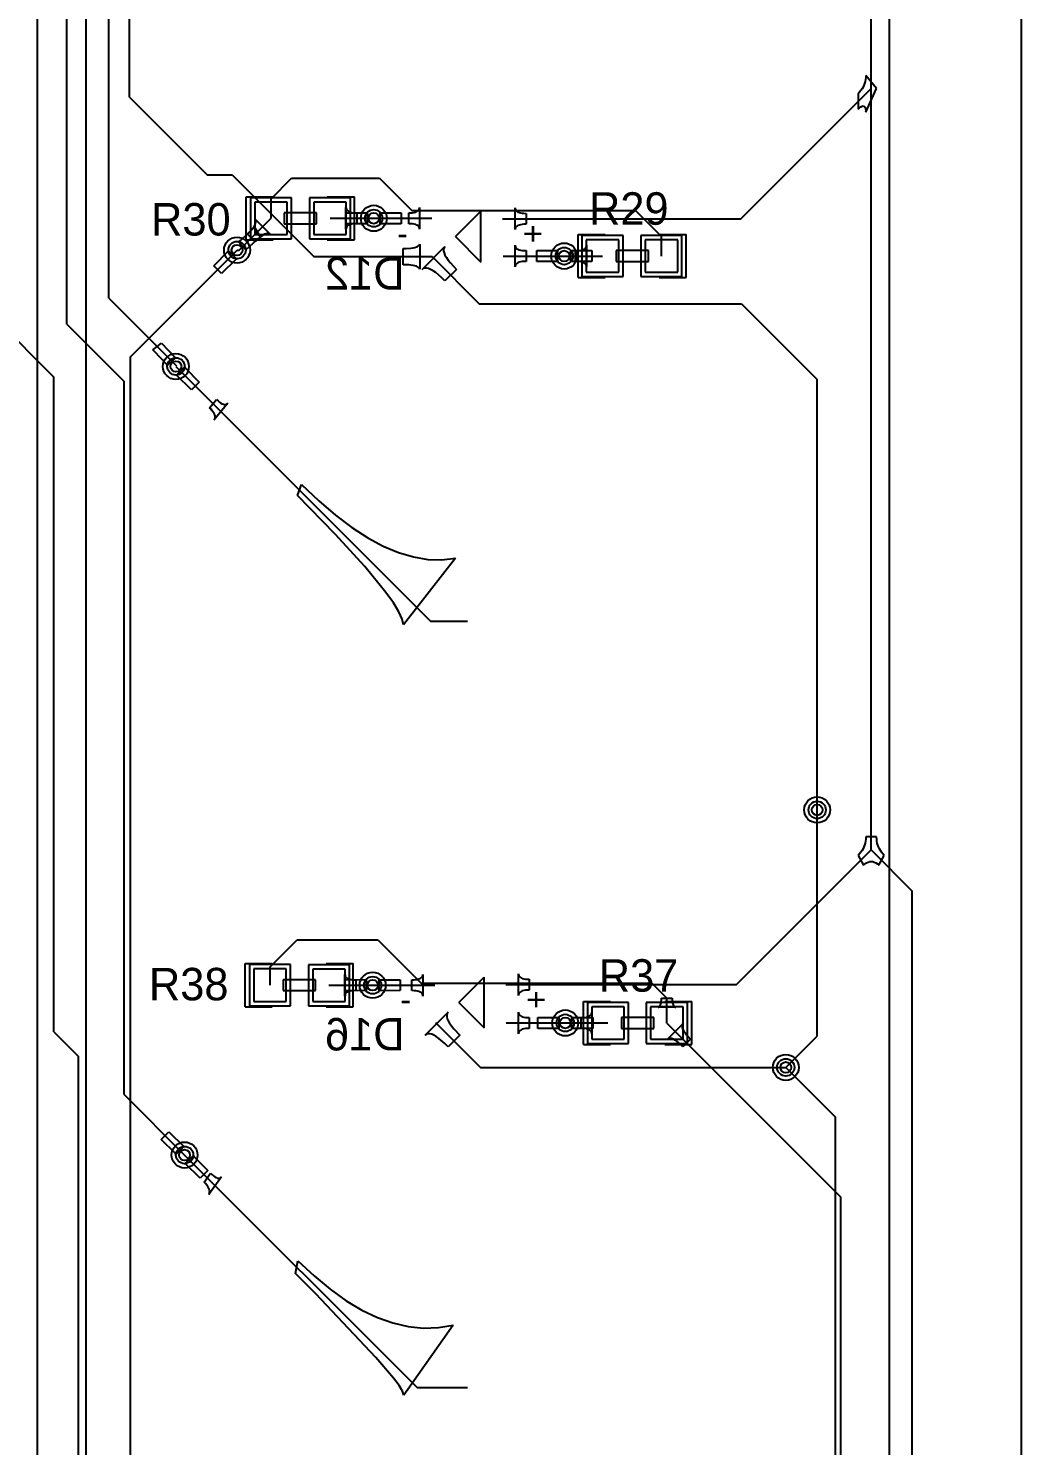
# Model space of a CAD drawing. Extents: x 44 to 130, y 28 to 128.
# Drawn here: x 107.12 to 130.45, y 49.83 to 83.11 of the extents above; entities that cross this region are included whole.
import ezdxf

# ---------------------------------------------------------------- set-up
doc = ezdxf.new("R2010")
doc.units = 0
doc.layers.get('0').update_dxf_attribs({"linetype": 'CONTINUOUS'})
for name, color, linetype in [('BOTTOMLAYER', 5, 'CONTINUOUS'), ('BOTTOMOVERLAY', 54, 'CONTINUOUS'), ('BOTTOMSOLDER', 6, 'CONTINUOUS'), ('KEEPOUTLAYER', 6, 'CONTINUOUS'), ('MULTILAYER', 9, 'CONTINUOUS'), ('TOPLAYER', 1, 'CONTINUOUS'), ('TOPOVERLAY', 2, 'CONTINUOUS'), ('TOPPASTE', 8, 'CONTINUOUS'), ('TOPSOLDER', 216, 'CONTINUOUS')]:
    doc.layers.add(name, color=color, linetype=linetype)

# ---------------------------------------------------------------- blocks, each defined once
blk = doc.blocks.new('LED_B_22')
at = {"layer": 'BOTTOMOVERLAY'}
for p, q in [((0.0254, 0.2794), (-0.5715, -0.3175)), ((0.0254, 0.2794), (0.6223, -0.3175)), ((-0.5715, -0.3175), (0.6223, -0.3175))]:
    blk.add_line(p, q, dxfattribs=at)
at = {"layer": 'BOTTOMOVERLAY', "text_generation_flag": 2}
for s, rotation, p in [('-', 90, (0.254, 1.651)), ('+', 180, (-0.127, -1.27))]:
    blk.add_text(s, height=0.5588, rotation=rotation, dxfattribs=at).set_placement(p)
blk = doc.blocks.new('LED_B_26')
at = {"layer": 'BOTTOMOVERLAY'}
for p, q in [((0.0254, 0.2794), (-0.5715, -0.3175)), ((0.0254, 0.2794), (0.6223, -0.3175)), ((-0.5715, -0.3175), (0.6223, -0.3175))]:
    blk.add_line(p, q, dxfattribs=at)
at = {"layer": 'BOTTOMOVERLAY', "text_generation_flag": 2}
for s, rotation, p in [('-', 90, (0.254, 1.651)), ('+', 180, (-0.127, -1.27))]:
    blk.add_text(s, height=0.5588, rotation=rotation, dxfattribs=at).set_placement(p)
blk = doc.blocks.new('0603__45')
at = {"layer": 'TOPLAYER'}
for p, q in [((-1.0668, 0.381), (-1.0668, -0.381)), ((-0.3048, 0.381), (-1.0668, 0.381)), ((-0.3048, -0.381), (-0.3048, 0.381)), ((0.3175, 0.379374), (0.3175, -0.382626)), ((1.0795, 0.379374), (0.3175, 0.379374)), ((1.0795, -0.382626), (1.0795, 0.379374)), ((-1.0668, -0.381), (-0.3048, -0.381)), ((0.3175, -0.382626), (1.0795, -0.382626))]:
    blk.add_line(p, q, dxfattribs=at)
for centre in [(-0.6858, 0), (0.6985, -0.001626)]:
    blk.add_circle(centre, 0, dxfattribs=at)
at = {"layer": 'TOPOVERLAY'}
for p, q in [((-0.635, 0.506374), (-1.27, 0.506374)), ((-1.27, 0.506374), (-1.27, -0.509626)), ((1.27, 0.506374), (0.635, 0.506374)), ((1.27, 0.506374), (1.27, -0.509626)), ((-0.380291, 0.125377), (-0.380291, -0.128623)), ((0.381709, 0.125377), (-0.380291, 0.125377)), ((0.381709, -0.128623), (0.381709, 0.125377)), ((-0.380291, -0.128623), (0.381709, -0.128623)), ((-0.635, -0.509626), (-1.27, -0.509626)), ((1.27, -0.509626), (0.635, -0.509626))]:
    blk.add_line(p, q, dxfattribs=at)
at = {"layer": 'TOPPASTE'}
for p, q in [((-1.0668, 0.381), (-1.0668, -0.381)), ((-0.3048, 0.381), (-1.0668, 0.381)), ((-0.3048, -0.381), (-0.3048, 0.381)), ((0.3175, 0.379374), (0.3175, -0.382626)), ((1.0795, 0.379374), (0.3175, 0.379374)), ((1.0795, -0.382626), (1.0795, 0.379374)), ((-1.0668, -0.381), (-0.3048, -0.381)), ((0.3175, -0.382626), (1.0795, -0.382626))]:
    blk.add_line(p, q, dxfattribs=at)
for centre in [(-0.6858, 0), (0.6985, -0.001626)]:
    blk.add_circle(centre, 0, dxfattribs=at)
at = {"layer": 'TOPSOLDER'}
for p, q in [((-1.1684, 0.4826), (-1.1684, -0.4826)), ((-0.2032, 0.4826), (-1.1684, 0.4826)), ((-0.2032, -0.4826), (-0.2032, 0.4826)), ((0.2159, 0.480974), (0.2159, -0.484226)), ((1.1811, 0.480974), (0.2159, 0.480974)), ((1.1811, -0.484226), (1.1811, 0.480974)), ((-1.1684, -0.4826), (-0.2032, -0.4826)), ((0.2159, -0.484226), (1.1811, -0.484226))]:
    blk.add_line(p, q, dxfattribs=at)
for centre in [(-0.6858, 0), (0.6985, -0.001626)]:
    blk.add_circle(centre, 0, dxfattribs=at)
blk = doc.blocks.new('0603__46')
at = {"layer": 'TOPLAYER'}
for p, q in [((-1.0668, 0.381), (-1.0668, -0.381)), ((-0.3048, 0.381), (-1.0668, 0.381)), ((-0.3048, -0.381), (-0.3048, 0.381)), ((0.3175, 0.379374), (0.3175, -0.382626)), ((1.0795, 0.379374), (0.3175, 0.379374)), ((1.0795, -0.382626), (1.0795, 0.379374)), ((-1.0668, -0.381), (-0.3048, -0.381)), ((0.3175, -0.382626), (1.0795, -0.382626))]:
    blk.add_line(p, q, dxfattribs=at)
for centre in [(-0.6858, 0), (0.6985, -0.001626)]:
    blk.add_circle(centre, 0, dxfattribs=at)
at = {"layer": 'TOPOVERLAY'}
for p, q in [((-1.27, 0.506374), (-0.635, 0.506374)), ((-1.27, -0.509626), (-1.27, 0.506374)), ((0.635, 0.506374), (1.27, 0.506374)), ((1.27, -0.509626), (1.27, 0.506374)), ((-0.379606, 0.125296), (-0.379606, -0.128704)), ((0.382394, 0.125296), (-0.379606, 0.125296)), ((0.382394, -0.128704), (0.382394, 0.125296)), ((-0.379606, -0.128704), (0.382394, -0.128704)), ((-1.27, -0.509626), (-0.635, -0.509626)), ((0.635, -0.509626), (1.27, -0.509626))]:
    blk.add_line(p, q, dxfattribs=at)
at = {"layer": 'TOPPASTE'}
for p, q in [((-1.0668, 0.381), (-1.0668, -0.381)), ((-0.3048, 0.381), (-1.0668, 0.381)), ((-0.3048, -0.381), (-0.3048, 0.381)), ((0.3175, 0.379374), (0.3175, -0.382626)), ((1.0795, 0.379374), (0.3175, 0.379374)), ((1.0795, -0.382626), (1.0795, 0.379374)), ((-1.0668, -0.381), (-0.3048, -0.381)), ((0.3175, -0.382626), (1.0795, -0.382626))]:
    blk.add_line(p, q, dxfattribs=at)
for centre in [(-0.6858, 0), (0.6985, -0.001626)]:
    blk.add_circle(centre, 0, dxfattribs=at)
at = {"layer": 'TOPSOLDER'}
for p, q in [((-1.1684, 0.4826), (-1.1684, -0.4826)), ((-0.2032, 0.4826), (-1.1684, 0.4826)), ((-0.2032, -0.4826), (-0.2032, 0.4826)), ((0.2159, 0.480974), (0.2159, -0.484226)), ((1.1811, 0.480974), (0.2159, 0.480974)), ((1.1811, -0.484226), (1.1811, 0.480974)), ((-1.1684, -0.4826), (-0.2032, -0.4826)), ((0.2159, -0.484226), (1.1811, -0.484226))]:
    blk.add_line(p, q, dxfattribs=at)
for centre in [(-0.6858, 0), (0.6985, -0.001626)]:
    blk.add_circle(centre, 0, dxfattribs=at)
blk = doc.blocks.new('0603__78')
at = {"layer": 'TOPLAYER'}
for p, q in [((-1.0668, 0.381), (-1.0668, -0.381)), ((-0.3048, 0.381), (-1.0668, 0.381)), ((-0.3048, -0.381), (-0.3048, 0.381)), ((0.3175, 0.379374), (0.3175, -0.382626)), ((1.0795, 0.379374), (0.3175, 0.379374)), ((1.0795, -0.382626), (1.0795, 0.379374)), ((-1.0668, -0.381), (-0.3048, -0.381)), ((0.3175, -0.382626), (1.0795, -0.382626))]:
    blk.add_line(p, q, dxfattribs=at)
for centre in [(-0.6858, 0), (0.6985, -0.001626)]:
    blk.add_circle(centre, 0, dxfattribs=at)
at = {"layer": 'TOPOVERLAY'}
for p, q in [((-0.635, 0.506374), (-1.27, 0.506374)), ((-1.27, 0.506374), (-1.27, -0.509626)), ((1.27, 0.506374), (0.635, 0.506374)), ((1.27, 0.506374), (1.27, -0.509626)), ((-0.380464, 0.125392), (-0.380464, -0.128608)), ((0.381536, 0.125392), (-0.380464, 0.125392)), ((0.381536, -0.128608), (0.381536, 0.125392)), ((-0.380464, -0.128608), (0.381536, -0.128608)), ((-0.635, -0.509626), (-1.27, -0.509626)), ((1.27, -0.509626), (0.635, -0.509626))]:
    blk.add_line(p, q, dxfattribs=at)
at = {"layer": 'TOPPASTE'}
for p, q in [((-1.0668, 0.381), (-1.0668, -0.381)), ((-0.3048, 0.381), (-1.0668, 0.381)), ((-0.3048, -0.381), (-0.3048, 0.381)), ((0.3175, 0.379374), (0.3175, -0.382626)), ((1.0795, 0.379374), (0.3175, 0.379374)), ((1.0795, -0.382626), (1.0795, 0.379374)), ((-1.0668, -0.381), (-0.3048, -0.381)), ((0.3175, -0.382626), (1.0795, -0.382626))]:
    blk.add_line(p, q, dxfattribs=at)
for centre in [(-0.6858, 0), (0.6985, -0.001626)]:
    blk.add_circle(centre, 0, dxfattribs=at)
at = {"layer": 'TOPSOLDER'}
for p, q in [((-1.1684, 0.4826), (-1.1684, -0.4826)), ((-0.2032, 0.4826), (-1.1684, 0.4826)), ((-0.2032, -0.4826), (-0.2032, 0.4826)), ((0.2159, 0.480974), (0.2159, -0.484226)), ((1.1811, 0.480974), (0.2159, 0.480974)), ((1.1811, -0.484226), (1.1811, 0.480974)), ((-1.1684, -0.4826), (-0.2032, -0.4826)), ((0.2159, -0.484226), (1.1811, -0.484226))]:
    blk.add_line(p, q, dxfattribs=at)
for centre in [(-0.6858, 0), (0.6985, -0.001626)]:
    blk.add_circle(centre, 0, dxfattribs=at)
blk = doc.blocks.new('0603__79')
at = {"layer": 'TOPLAYER'}
for p, q in [((-1.0668, 0.381), (-1.0668, -0.381)), ((-0.3048, 0.381), (-1.0668, 0.381)), ((-0.3048, -0.381), (-0.3048, 0.381)), ((0.3175, 0.379374), (0.3175, -0.382626)), ((1.0795, 0.379374), (0.3175, 0.379374)), ((1.0795, -0.382626), (1.0795, 0.379374)), ((-1.0668, -0.381), (-0.3048, -0.381)), ((0.3175, -0.382626), (1.0795, -0.382626))]:
    blk.add_line(p, q, dxfattribs=at)
for centre in [(-0.6858, 0), (0.6985, -0.001626)]:
    blk.add_circle(centre, 0, dxfattribs=at)
at = {"layer": 'TOPOVERLAY'}
for p, q in [((-1.27, 0.506374), (-0.635, 0.506374)), ((-1.27, -0.509626), (-1.27, 0.506374)), ((0.635, 0.506374), (1.27, 0.506374)), ((1.27, -0.509626), (1.27, 0.506374)), ((-0.380489, 0.125397), (-0.380489, -0.128603)), ((0.381511, 0.125397), (-0.380489, 0.125397)), ((0.381511, -0.128603), (0.381511, 0.125397)), ((-0.380489, -0.128603), (0.381511, -0.128603)), ((-1.27, -0.509626), (-0.635, -0.509626)), ((0.635, -0.509626), (1.27, -0.509626))]:
    blk.add_line(p, q, dxfattribs=at)
at = {"layer": 'TOPPASTE'}
for p, q in [((-1.0668, 0.381), (-1.0668, -0.381)), ((-0.3048, 0.381), (-1.0668, 0.381)), ((-0.3048, -0.381), (-0.3048, 0.381)), ((0.3175, 0.379374), (0.3175, -0.382626)), ((1.0795, 0.379374), (0.3175, 0.379374)), ((1.0795, -0.382626), (1.0795, 0.379374)), ((-1.0668, -0.381), (-0.3048, -0.381)), ((0.3175, -0.382626), (1.0795, -0.382626))]:
    blk.add_line(p, q, dxfattribs=at)
for centre in [(-0.6858, 0), (0.6985, -0.001626)]:
    blk.add_circle(centre, 0, dxfattribs=at)
at = {"layer": 'TOPSOLDER'}
for p, q in [((-1.1684, 0.4826), (-1.1684, -0.4826)), ((-0.2032, 0.4826), (-1.1684, 0.4826)), ((-0.2032, -0.4826), (-0.2032, 0.4826)), ((0.2159, 0.480974), (0.2159, -0.484226)), ((1.1811, 0.480974), (0.2159, 0.480974)), ((1.1811, -0.484226), (1.1811, 0.480974)), ((-1.1684, -0.4826), (-0.2032, -0.4826)), ((0.2159, -0.484226), (1.1811, -0.484226))]:
    blk.add_line(p, q, dxfattribs=at)
for centre in [(-0.6858, 0), (0.6985, -0.001626)]:
    blk.add_circle(centre, 0, dxfattribs=at)

msp = doc.modelspace()

# ---------------------------------------------------------------- linework, layer by layer
at = {"layer": 'BOTTOMLAYER'}
for p, q in [((107.333001, 43.475199), (107.333001, 109.972399)), ((126.916401, 81.702199), (126.916401, 98.567799)), ((108.476001, 43.881599), (108.476001, 94.097399)), ((109.492001, 81.498999), (109.492001, 93.208399)), ((126.782218, 81.910179), (126.773236, 81.8631)), ((126.787605, 81.958749), (126.782218, 81.910179)), ((126.789401, 82.008805), (126.787605, 81.958749)), ((127.043401, 81.702199), (126.789401, 82.008805)), ((123.8555, 78.641298), (126.916401, 81.702199)), ((126.64392, 81.611864), (126.609795, 81.575199)), ((126.609795, 81.575199), (126.609795, 81.215989)), ((126.674453, 81.650017), (126.64392, 81.611864)), ((126.701395, 81.689656), (126.674453, 81.650017)), ((126.724743, 81.730786), (126.701395, 81.689656)), ((126.744499, 81.773403), (126.724743, 81.730786)), ((126.760663, 81.817507), (126.744499, 81.773403)), ((126.773236, 81.8631), (126.760663, 81.817507)), ((126.789401, 81.141593), (127.043401, 81.702199)), ((126.916401, 63.820599), (126.916401, 81.702199)), ((127.043401, 81.702199), (127.043401, 81.702199)), ((127.043401, 81.702199), (127.043401, 81.702199)), ((127.043401, 81.702199), (127.043401, 81.702199)), ((127.043401, 81.702199), (127.043401, 81.702199)), ((127.043401, 81.702199), (127.043401, 81.702199)), ((127.043401, 81.702199), (127.043401, 81.702199)), ((127.043401, 81.702199), (127.043401, 81.702199)), ((127.043401, 81.702199), (127.043401, 81.702199)), ((127.043401, 81.702199), (127.043401, 81.702199)), ((127.043401, 81.702199), (127.043401, 81.702199)), ((109.492001, 81.498999), (111.320801, 79.670199)), ((126.609795, 81.215989), (126.64392, 81.247574)), ((126.64392, 81.247574), (126.674453, 81.270485)), ((126.674453, 81.270485), (126.701395, 81.284727)), ((126.701395, 81.284727), (126.724743, 81.290295)), ((126.724743, 81.290295), (126.744499, 81.287193)), ((126.744499, 81.287193), (126.760663, 81.275418)), ((126.760663, 81.275418), (126.773236, 81.254968)), ((126.773236, 81.254968), (126.782218, 81.22585)), ((126.782218, 81.22585), (126.787605, 81.188057)), ((126.787605, 81.188057), (126.789401, 81.141593)), ((111.320801, 79.670199), (111.905001, 79.670199)), ((111.905001, 79.670199), (113.822902, 77.752298)), ((116.298096, 78.860853), (116.305808, 78.882443)), ((116.305808, 78.882443), (116.308378, 78.906573)), ((116.308378, 78.906573), (116.308378, 78.398573)), ((118.551625, 78.387298), (118.551625, 78.895298)), ((118.551625, 78.895298), (118.554195, 78.871168)), ((115.230775, 78.652573), (116.593226, 78.652573)), ((115.385017, 78.520285), (115.385017, 78.784861)), ((115.385017, 78.784861), (115.390752, 78.783856)), ((115.390752, 78.783856), (115.40615, 78.782956)), ((115.40615, 78.782956), (115.877078, 78.779573)), ((115.877078, 78.779573), (115.877078, 78.525573)), ((116.05133, 78.779573), (116.100169, 78.780843)), ((116.05133, 78.525573), (116.05133, 78.779573)), ((116.100169, 78.780843), (116.143867, 78.784653)), ((116.143867, 78.784653), (116.182424, 78.791003)), ((116.182424, 78.791003), (116.215841, 78.799893)), ((116.215841, 78.799893), (116.244116, 78.811323)), ((116.244116, 78.811323), (116.26725, 78.825293)), ((116.26725, 78.825293), (116.285244, 78.841803)), ((116.285244, 78.841803), (116.298096, 78.860853)), ((118.255501, 78.641298), (123.8555, 78.641298)), ((118.554195, 78.871168), (118.561907, 78.849578)), ((118.561907, 78.849578), (118.574759, 78.830528)), ((118.574759, 78.830528), (118.592752, 78.814018)), ((118.592752, 78.814018), (118.615887, 78.800048)), ((118.615887, 78.800048), (118.644162, 78.788618)), ((118.644162, 78.788618), (118.677578, 78.779728)), ((118.677578, 78.779728), (118.716135, 78.773378)), ((118.716135, 78.773378), (118.759834, 78.769568)), ((118.759834, 78.769568), (118.808673, 78.768298)), ((118.808673, 78.768298), (118.808673, 78.514298)), ((115.877078, 78.525573), (115.385017, 78.520285)), ((116.100169, 78.524303), (116.05133, 78.525573)), ((116.143867, 78.520493), (116.100169, 78.524303)), ((116.182424, 78.514143), (116.143867, 78.520493)), ((116.215841, 78.505253), (116.182424, 78.514143)), ((116.244116, 78.493823), (116.215841, 78.505253)), ((116.26725, 78.479853), (116.244116, 78.493823)), ((116.285244, 78.463343), (116.26725, 78.479853)), ((116.298096, 78.444293), (116.285244, 78.463343)), ((116.305808, 78.422703), (116.298096, 78.444293)), ((116.308378, 78.398573), (116.305808, 78.422703)), ((118.554195, 78.411428), (118.551625, 78.387298)), ((118.561907, 78.433018), (118.554195, 78.411428)), ((118.574759, 78.452068), (118.561907, 78.433018)), ((118.592752, 78.468578), (118.574759, 78.452068)), ((118.615887, 78.482548), (118.592752, 78.468578)), ((118.644162, 78.493978), (118.615887, 78.482548)), ((118.677578, 78.502868), (118.644162, 78.493978)), ((118.716135, 78.509218), (118.677578, 78.502868)), ((118.759834, 78.513028), (118.716135, 78.509218)), ((118.808673, 78.514298), (118.759834, 78.513028)), ((109.517401, 75.402999), (112.019301, 77.904899)), ((111.472492, 77.537696), (111.816693, 77.889379)), ((111.816693, 77.889379), (112.003782, 77.702291)), ((115.92433, 77.942798), (115.990878, 77.943799)), ((115.92433, 77.561798), (115.92433, 77.942798)), ((115.990878, 77.943799), (116.105577, 77.95181)), ((116.105577, 77.95181), (116.15373, 77.958818)), ((116.15373, 77.958818), (116.195749, 77.96783)), ((116.195749, 77.96783), (116.23164, 77.978843)), ((116.23164, 77.978843), (116.261396, 77.991861)), ((116.261396, 77.991861), (116.28502, 78.00688)), ((116.28502, 78.00688), (116.302513, 78.0239)), ((116.302513, 78.0239), (116.313875, 78.042925)), ((116.313875, 78.042925), (116.313875, 77.461671)), ((116.364857, 77.453127), (116.903673, 77.991942)), ((116.882121, 77.962308), (116.871344, 77.927284)), ((116.871344, 77.927284), (116.871344, 77.886872)), ((116.871344, 77.886872), (116.882121, 77.841074)), ((116.903673, 77.991942), (116.882121, 77.962308)), ((118.551625, 77.512824), (118.551625, 78.020824)), ((118.551625, 78.020824), (118.554195, 77.996694)), ((118.554195, 77.996694), (118.561907, 77.975104)), ((118.561907, 77.975104), (118.574759, 77.956054)), ((118.574759, 77.956054), (118.592752, 77.939544)), ((118.592752, 77.939544), (118.615887, 77.925574)), ((118.615887, 77.925574), (118.644162, 77.914144)), ((118.644162, 77.914144), (118.677578, 77.905254)), ((118.677578, 77.905254), (118.716135, 77.898904)), ((118.716135, 77.898904), (118.759834, 77.895094)), ((118.759834, 77.895094), (118.808673, 77.893824)), ((118.808673, 77.893824), (118.808673, 77.639824)), ((119.058124, 77.893824), (119.550185, 77.899113)), ((119.058124, 77.639824), (119.058124, 77.893824)), ((119.550185, 77.899113), (119.550185, 77.634536)), ((111.98749, 77.688694), (111.652098, 77.35809)), ((111.999014, 77.698945), (111.98749, 77.688694)), ((112.003782, 77.702291), (111.999014, 77.698945)), ((113.822902, 77.752298), (116.604501, 77.752298)), ((116.051294, 77.557793), (115.92433, 77.561798)), ((116.105577, 77.552786), (116.051294, 77.557793)), ((116.15373, 77.545778), (116.105577, 77.552786)), ((116.195749, 77.536766), (116.15373, 77.545778)), ((116.604501, 77.752298), (117.709201, 76.647599)), ((116.882121, 77.841074), (116.903673, 77.789888)), ((116.903673, 77.789888), (116.936002, 77.733312)), ((116.936002, 77.733312), (116.979106, 77.671346)), ((116.979106, 77.671346), (117.032989, 77.603995)), ((117.032989, 77.603995), (117.17308, 77.453127)), ((118.270028, 77.766824), (119.704427, 77.766824)), ((118.561907, 77.558544), (118.554195, 77.536954)), ((118.574759, 77.577594), (118.561907, 77.558544)), ((118.592752, 77.594104), (118.574759, 77.577594)), ((118.615887, 77.608074), (118.592752, 77.594104)), ((118.644162, 77.619504), (118.615887, 77.608074)), ((118.677578, 77.628394), (118.644162, 77.619504)), ((118.716135, 77.634744), (118.677578, 77.628394)), ((118.759834, 77.638554), (118.716135, 77.634744)), ((118.808673, 77.639824), (118.759834, 77.638554)), ((119.529052, 77.636441), (119.058124, 77.639824)), ((119.54445, 77.635542), (119.529052, 77.636441)), ((119.550185, 77.634536), (119.54445, 77.635542)), ((111.652098, 77.35809), (111.472492, 77.537696)), ((116.23164, 77.525753), (116.195749, 77.536766)), ((116.261396, 77.512735), (116.23164, 77.525753)), ((116.28502, 77.497716), (116.261396, 77.512735)), ((116.302513, 77.480696), (116.28502, 77.497716)), ((116.313875, 77.461671), (116.302513, 77.480696)), ((116.394492, 77.474679), (116.364857, 77.453127)), ((116.429516, 77.485456), (116.394492, 77.474679)), ((116.469927, 77.485456), (116.429516, 77.485456)), ((116.515726, 77.474679), (116.469927, 77.485456)), ((116.566912, 77.453127), (116.515726, 77.474679)), ((116.623488, 77.420798), (116.566912, 77.453127)), ((116.685454, 77.377694), (116.623488, 77.420798)), ((116.825545, 77.259152), (116.685454, 77.377694)), ((116.903673, 77.183719), (116.825545, 77.259152)), ((117.17308, 77.453127), (116.903673, 77.183719)), ((118.554195, 77.536954), (118.551625, 77.512824)), ((117.709201, 76.647599), (123.868401, 76.647599)), ((123.868401, 76.647599), (125.646401, 74.869599)), ((109.517401, 44.618199), (109.517401, 75.402999)), ((110.584201, 75.174399), (116.561801, 69.196798)), ((110.59972, 74.971791), (110.786809, 75.158879)), ((110.951404, 74.62759), (110.59972, 74.971791)), ((110.786809, 75.158879), (110.790154, 75.154112)), ((110.790154, 75.154112), (110.800406, 75.142588)), ((110.800406, 75.142588), (111.13101, 74.807196)), ((111.13101, 74.807196), (110.951404, 74.62759)), ((125.646401, 64.760399), (125.646401, 74.869599)), ((111.373496, 74.205498), (111.53889, 74.399313)), ((111.805529, 74.312523), (111.481042, 73.91907)), ((111.53889, 74.399313), (111.57492, 74.365081)), ((111.57492, 74.365081), (111.60887, 74.336529)), ((111.60887, 74.336529), (111.640737, 74.313654)), ((111.640737, 74.313654), (111.670523, 74.296458)), ((111.670523, 74.296458), (111.698227, 74.284939)), ((111.698227, 74.284939), (111.723851, 74.2791)), ((111.723851, 74.2791), (111.747391, 74.278937)), ((111.747391, 74.278937), (111.768852, 74.284454)), ((111.768852, 74.284454), (111.788232, 74.29565)), ((111.788232, 74.29565), (111.805529, 74.312523)), ((111.408484, 74.168724), (111.373496, 74.205498)), ((111.438085, 74.133753), (111.408484, 74.168724)), ((111.462302, 74.100593), (111.438085, 74.133753)), ((111.481133, 74.06924), (111.462302, 74.100593)), ((111.481042, 73.91907), (111.494519, 73.93958)), ((111.49458, 74.039692), (111.481133, 74.06924)), ((111.494519, 73.93958), (111.502612, 73.961897)), ((111.502642, 74.011953), (111.49458, 74.039692)), ((111.502612, 73.961897), (111.505319, 73.986022)), ((111.505319, 73.986022), (111.502642, 74.011953)), ((113.438277, 72.140719), (113.536895, 72.401308)), ((113.536895, 72.401308), (113.938378, 72.018672)), ((114.325352, 71.232098), (113.438277, 72.140719)), ((113.938378, 72.018672), (114.330975, 71.68261)), ((114.330975, 71.68261), (114.714688, 71.393124)), ((115.018327, 70.474492), (114.325352, 71.232098)), ((114.714688, 71.393124), (115.089516, 71.150211)), ((115.089516, 71.150211), (115.455459, 70.953871)), ((115.455459, 70.953871), (115.812519, 70.804108)), ((115.812519, 70.804108), (116.160695, 70.700918)), ((117.151915, 70.670796), (115.932646, 69.107751)), ((116.160695, 70.700918), (116.499985, 70.644304)), ((116.499985, 70.644304), (116.830394, 70.634261)), ((116.830394, 70.634261), (117.151915, 70.670796)), ((115.517201, 69.867899), (115.018327, 70.474492)), ((115.69385, 69.621232), (115.517201, 69.867899)), ((115.821976, 69.41232), (115.69385, 69.621232)), ((115.901574, 69.241159), (115.821976, 69.41232)), ((115.932646, 69.107751), (115.901574, 69.241159)), ((116.561801, 69.196798), (117.430001, 69.196798)), ((126.760663, 63.935907), (126.744499, 63.891803)), ((126.773236, 63.9815), (126.760663, 63.935907)), ((126.782218, 64.028579), (126.773236, 63.9815)), ((126.787605, 64.077149), (126.782218, 64.028579)), ((126.789401, 64.127205), (126.787605, 64.077149)), ((127.043401, 64.127205), (126.789401, 64.127205)), ((127.045197, 64.077149), (127.043401, 64.127205)), ((127.050584, 64.028579), (127.045197, 64.077149)), ((127.059566, 63.9815), (127.050584, 64.028579)), ((127.072139, 63.935907), (127.059566, 63.9815)), ((127.088303, 63.891803), (127.072139, 63.935907)), ((123.754101, 60.658299), (126.916401, 63.820599)), ((126.64392, 63.730264), (126.609795, 63.693599)), ((126.609795, 63.693599), (126.736795, 63.461389)), ((126.674453, 63.768417), (126.64392, 63.730264)), ((126.701395, 63.808056), (126.674453, 63.768417)), ((126.724743, 63.849186), (126.701395, 63.808056)), ((126.744499, 63.891803), (126.724743, 63.849186)), ((126.916401, 63.820599), (127.881601, 62.855399)), ((127.108059, 63.849186), (127.088303, 63.891803)), ((127.096007, 63.461389), (127.223007, 63.693599)), ((127.131407, 63.808056), (127.108059, 63.849186)), ((127.158349, 63.768417), (127.131407, 63.808056)), ((127.188882, 63.730264), (127.158349, 63.768417)), ((127.223007, 63.693599), (127.188882, 63.730264)), ((126.736795, 63.461389), (126.772716, 63.493719)), ((126.772716, 63.493719), (126.808639, 63.518862)), ((126.808639, 63.518862), (126.84456, 63.536822)), ((126.84456, 63.536822), (126.88048, 63.5476)), ((126.88048, 63.5476), (126.916401, 63.551191)), ((126.916401, 63.551191), (126.952322, 63.5476)), ((126.952322, 63.5476), (126.988242, 63.536822)), ((126.988242, 63.536822), (127.024163, 63.518862)), ((127.024163, 63.518862), (127.060086, 63.493719)), ((127.060086, 63.493719), (127.096007, 63.461389)), ((127.881601, 46.929599), (127.881601, 62.855399)), ((118.627825, 60.404299), (118.627825, 60.912299)), ((118.627825, 60.912299), (118.630395, 60.888169)), ((115.205375, 60.643973), (116.666376, 60.643973)), ((115.359617, 60.511685), (115.359617, 60.776261)), ((115.359617, 60.776261), (115.365352, 60.775256)), ((115.365352, 60.775256), (115.38075, 60.774356)), ((115.38075, 60.774356), (115.851678, 60.770973)), ((115.851678, 60.770973), (115.851678, 60.516973)), ((116.12753, 60.770973), (116.176369, 60.772243)), ((116.12753, 60.516973), (116.12753, 60.770973)), ((116.176369, 60.772243), (116.220067, 60.776053)), ((116.220067, 60.776053), (116.258624, 60.782403)), ((116.258624, 60.782403), (116.292041, 60.791293)), ((116.292041, 60.791293), (116.320316, 60.802723)), ((116.320316, 60.802723), (116.34345, 60.816693)), ((116.34345, 60.816693), (116.361444, 60.833203)), ((116.361444, 60.833203), (116.374296, 60.852253)), ((116.374296, 60.852253), (116.382008, 60.873843)), ((116.382008, 60.873843), (116.384578, 60.897973)), ((116.384578, 60.897973), (116.384578, 60.389973)), ((118.331701, 60.658299), (123.754101, 60.658299)), ((118.630395, 60.888169), (118.638107, 60.866579)), ((118.638107, 60.866579), (118.650959, 60.847529)), ((118.650959, 60.847529), (118.668952, 60.831019)), ((118.668952, 60.831019), (118.692087, 60.817049)), ((118.692087, 60.817049), (118.720362, 60.805619)), ((118.720362, 60.805619), (118.753778, 60.796729)), ((118.753778, 60.796729), (118.792335, 60.790379)), ((118.792335, 60.790379), (118.836034, 60.786569)), ((118.836034, 60.786569), (118.884873, 60.785299)), ((118.884873, 60.785299), (118.884873, 60.531299)), ((115.851678, 60.516973), (115.359617, 60.511685)), ((116.176369, 60.515703), (116.12753, 60.516973)), ((116.220067, 60.511893), (116.176369, 60.515703)), ((116.258624, 60.505543), (116.220067, 60.511893)), ((116.292041, 60.496653), (116.258624, 60.505543)), ((116.320316, 60.485223), (116.292041, 60.496653)), ((116.34345, 60.471253), (116.320316, 60.485223)), ((116.361444, 60.454743), (116.34345, 60.471253)), ((116.374296, 60.435693), (116.361444, 60.454743)), ((116.382008, 60.414103), (116.374296, 60.435693)), ((116.384578, 60.389973), (116.382008, 60.414103)), ((118.630395, 60.428429), (118.627825, 60.404299)), ((118.638107, 60.450019), (118.630395, 60.428429)), ((118.650959, 60.469069), (118.638107, 60.450019)), ((118.668952, 60.485579), (118.650959, 60.469069)), ((118.692087, 60.499549), (118.668952, 60.485579)), ((118.720362, 60.510979), (118.692087, 60.499549)), ((118.753778, 60.519869), (118.720362, 60.510979)), ((118.792335, 60.526219), (118.753778, 60.519869)), ((118.836034, 60.530029), (118.792335, 60.526219)), ((118.884873, 60.531299), (118.836034, 60.530029)), ((116.441057, 59.470127), (116.979873, 60.008943)), ((116.958321, 59.979309), (116.947544, 59.944284)), ((116.947544, 59.944284), (116.947544, 59.903873)), ((116.947544, 59.903873), (116.958321, 59.858074)), ((116.979873, 60.008943), (116.958321, 59.979309)), ((118.627825, 59.504224), (118.627825, 60.012224)), ((118.627825, 60.012224), (118.630395, 59.988094)), ((118.630395, 59.988094), (118.638107, 59.966504)), ((118.638107, 59.966504), (118.650959, 59.947454)), ((118.650959, 59.947454), (118.668952, 59.930944)), ((118.668952, 59.930944), (118.692087, 59.916974)), ((118.692087, 59.916974), (118.720362, 59.905544)), ((118.720362, 59.905544), (118.753778, 59.896654)), ((116.680701, 59.769299), (117.734801, 58.715199)), ((116.958321, 59.858074), (116.979873, 59.806888)), ((116.979873, 59.806888), (117.012202, 59.750312)), ((117.012202, 59.750312), (117.055306, 59.688346)), ((117.055306, 59.688346), (117.109189, 59.620996)), ((117.109189, 59.620996), (117.24928, 59.470127)), ((118.342776, 59.758224), (119.729827, 59.758224)), ((118.668952, 59.585504), (118.650959, 59.568994)), ((118.692087, 59.599474), (118.668952, 59.585504)), ((118.720362, 59.610904), (118.692087, 59.599474)), ((118.753778, 59.619794), (118.720362, 59.610904)), ((118.753778, 59.896654), (118.792335, 59.890304)), ((118.792335, 59.626144), (118.753778, 59.619794)), ((118.792335, 59.890304), (118.836034, 59.886494)), ((118.836034, 59.629954), (118.792335, 59.626144)), ((118.836034, 59.886494), (118.884873, 59.885224)), ((118.884873, 59.631224), (118.836034, 59.629954)), ((118.884873, 59.885224), (118.884873, 59.631224)), ((119.083524, 59.885224), (119.575585, 59.890513)), ((119.083524, 59.631224), (119.083524, 59.885224)), ((119.554452, 59.627841), (119.083524, 59.631224)), ((119.56985, 59.626942), (119.554452, 59.627841)), ((119.575585, 59.625936), (119.56985, 59.626942)), ((119.575585, 59.890513), (119.575585, 59.625936)), ((116.470692, 59.491679), (116.441057, 59.470127)), ((116.505716, 59.502457), (116.470692, 59.491679)), ((116.546127, 59.502457), (116.505716, 59.502457)), ((116.591926, 59.491679), (116.546127, 59.502457)), ((116.643112, 59.470127), (116.591926, 59.491679)), ((116.699688, 59.437798), (116.643112, 59.470127)), ((116.761654, 59.394695), (116.699688, 59.437798)), ((116.901745, 59.276153), (116.761654, 59.394695)), ((116.979873, 59.20072), (116.901745, 59.276153)), ((117.24928, 59.470127), (116.979873, 59.20072)), ((118.630395, 59.528354), (118.627825, 59.504224)), ((118.638107, 59.549944), (118.630395, 59.528354)), ((118.650959, 59.568994), (118.638107, 59.549944)), ((117.734801, 58.715199), (124.909801, 58.715199)), ((124.909801, 58.715199), (126.078201, 57.546799)), ((126.078201, 46.827999), (126.078201, 57.546799)), ((110.787401, 56.657799), (116.248401, 51.196799)), ((110.80292, 56.455191), (110.990009, 56.642279)), ((110.990009, 56.642279), (110.993354, 56.637512)), ((110.993354, 56.637512), (111.003606, 56.625988)), ((111.003606, 56.625988), (111.33421, 56.290596)), ((111.154604, 56.11099), (110.80292, 56.455191)), ((111.33421, 56.290596), (111.154604, 56.11099)), ((111.24342, 56.022174), (111.39251, 56.232295)), ((111.278431, 55.985377), (111.24342, 56.022174)), ((111.308185, 55.950274), (111.278431, 55.985377)), ((111.332675, 55.91686), (111.308185, 55.950274)), ((111.351908, 55.885141), (111.332675, 55.91686)), ((111.657628, 56.147023), (111.356833, 55.730348)), ((111.39251, 56.232295), (111.42931, 56.197294)), ((111.42931, 56.197294), (111.463823, 56.168173)), ((111.463823, 56.168173), (111.496053, 56.14494)), ((111.496053, 56.14494), (111.525995, 56.127586)), ((111.525995, 56.127586), (111.553648, 56.116118)), ((111.553648, 56.116118), (111.579017, 56.110533)), ((111.579017, 56.110533), (111.602101, 56.11083)), ((111.602101, 56.11083), (111.622896, 56.11701)), ((111.622896, 56.11701), (111.641405, 56.129075)), ((111.641405, 56.129075), (111.657628, 56.147023)), ((111.365878, 55.855113), (111.351908, 55.885141)), ((111.356833, 55.730348), (111.369163, 55.751918)), ((111.374591, 55.826777), (111.365878, 55.855113)), ((111.369163, 55.751918), (111.376231, 55.775179)), ((111.378042, 55.800132), (111.374591, 55.826777)), ((111.376231, 55.775179), (111.378042, 55.800132)), ((113.390317, 53.875277), (113.448541, 54.176265)), ((113.448541, 54.176265), (113.82882, 53.817329)), ((113.867372, 53.395159), (113.390317, 53.875277)), ((113.82882, 53.817329), (114.205723, 53.504457)), ((115.282208, 51.906752), (113.867372, 53.395159)), ((114.205723, 53.504457), (114.579248, 53.237656)), ((114.579248, 53.237656), (114.949392, 53.016917)), ((114.949392, 53.016917), (115.31616, 52.842249)), ((115.31616, 52.842249), (115.679548, 52.713644)), ((115.679548, 52.713644), (116.039557, 52.631106)), ((117.099319, 52.659895), (115.940647, 51.018412)), ((116.039557, 52.631106), (116.396191, 52.594637)), ((116.396191, 52.594637), (116.749444, 52.604233)), ((116.749444, 52.604233), (117.099319, 52.659895)), ((115.693599, 51.421795), (115.282208, 51.906752)), ((115.825285, 51.244127), (115.693599, 51.421795)), ((115.907635, 51.109667), (115.825285, 51.244127)), ((115.940647, 51.018412), (115.907635, 51.109667)), ((116.248401, 51.196799), (117.430001, 51.196799))]:
    msp.add_line(p, q, dxfattribs=at)
for centre, radius in [((115.230775, 78.652573), 0.2032), ((115.230775, 78.652573), 0.127), ((112.019301, 77.904899), 0.2032), ((112.019301, 77.904899), 0.127), ((119.704427, 77.766824), 0.2032), ((119.704427, 77.766824), 0.127), ((110.584201, 75.174399), 0.2032), ((110.584201, 75.174399), 0.127), ((125.646401, 64.760399), 0.2032), ((125.646401, 64.760399), 0.127), ((115.205375, 60.643973), 0.2032), ((115.205375, 60.643973), 0.127), ((119.729827, 59.758224), 0.2032), ((119.729827, 59.758224), 0.127), ((124.909801, 58.715199), 0.2032), ((124.909801, 58.715199), 0.127), ((110.787401, 56.657799), 0.2032), ((110.787401, 56.657799), 0.127)]:
    msp.add_circle(centre, radius, dxfattribs=at)
at = {"layer": 'BOTTOMSOLDER'}
for centre, radius in [((115.230775, 78.652573), 0.3048), ((115.230775, 78.652573), 0.127), ((112.019301, 77.904899), 0.3048), ((112.019301, 77.904899), 0.127), ((119.704427, 77.766824), 0.3048), ((119.704427, 77.766824), 0.127), ((110.584201, 75.174399), 0.3048), ((110.584201, 75.174399), 0.127), ((125.646401, 64.760399), 0.3048), ((125.646401, 64.760399), 0.127), ((115.205375, 60.643973), 0.3048), ((115.205375, 60.643973), 0.127), ((119.729827, 59.758224), 0.3048), ((119.729827, 59.758224), 0.127), ((124.909801, 58.715199), 0.3048), ((124.909801, 58.715199), 0.127), ((110.787401, 56.657799), 0.3048), ((110.787401, 56.657799), 0.127)]:
    msp.add_circle(centre, radius, dxfattribs=at)
at = {"layer": 'KEEPOUTLAYER'}
for p, q in [((130.450001, 60.010799), (130.450001, 100.3692)), ((130.450001, 39.831599), (130.450001, 60.010799))]:
    msp.add_line(p, q, dxfattribs=at)
at = {"layer": 'MULTILAYER'}
for centre, radius in [((115.230775, 78.652573), 0.2032), ((115.230775, 78.652573), 0.127), ((112.019301, 77.904899), 0.2032), ((112.019301, 77.904899), 0.127), ((119.704427, 77.766824), 0.2032), ((119.704427, 77.766824), 0.127), ((110.584201, 75.174399), 0.2032), ((110.584201, 75.174399), 0.127), ((125.646401, 64.760399), 0.2032), ((125.646401, 64.760399), 0.127), ((115.205375, 60.643973), 0.2032), ((115.205375, 60.643973), 0.127), ((119.729827, 59.758224), 0.2032), ((119.729827, 59.758224), 0.127), ((124.909801, 58.715199), 0.2032), ((124.909801, 58.715199), 0.127), ((110.787401, 56.657799), 0.2032), ((110.787401, 56.657799), 0.127)]:
    msp.add_circle(centre, radius, dxfattribs=at)
at = {"layer": 'TOPLAYER'}
for p, q in [((109.009401, 76.774599), (109.009401, 111.674199)), ((108.018801, 76.164999), (108.018801, 111.191599)), ((127.348201, 47.031199), (127.348201, 109.261199)), ((112.819401, 79.111399), (113.302001, 79.593999)), ((113.302001, 79.593999), (115.366952, 79.593999)), ((115.366952, 79.593999), (116.128952, 78.831999)), ((112.819401, 78.654199), (112.819401, 79.111399)), ((114.578354, 78.398573), (114.578354, 78.906573)), ((114.578354, 78.906573), (114.580924, 78.882443)), ((114.580924, 78.882443), (114.588635, 78.860853)), ((112.070101, 77.904899), (112.819401, 78.654199)), ((112.456069, 78.615951), (112.4417, 78.635708)), ((112.4417, 78.635708), (112.80091, 78.276498)), ((112.463252, 78.592604), (112.456069, 78.615951)), ((112.456069, 78.535129), (112.463252, 78.565662)), ((112.463252, 78.565662), (112.463252, 78.592604)), ((114.203701, 78.652573), (115.230775, 78.652573)), ((114.584472, 78.779573), (115.076534, 78.784861)), ((114.584472, 78.525573), (114.584472, 78.779573)), ((114.588635, 78.860853), (114.601488, 78.841803)), ((114.601488, 78.841803), (114.619481, 78.825293)), ((114.619481, 78.825293), (114.642616, 78.811323)), ((114.642616, 78.811323), (114.670891, 78.799893)), ((114.670891, 78.799893), (114.704307, 78.791003)), ((114.704307, 78.791003), (114.742864, 78.784653)), ((114.742864, 78.784653), (114.786562, 78.780843)), ((114.786562, 78.780843), (114.835402, 78.779573)), ((114.835402, 78.779573), (114.835402, 78.525573)), ((115.076534, 78.784861), (115.076534, 78.520285)), ((116.128952, 78.831999), (121.380827, 78.831999)), ((121.380827, 78.831999), (121.988801, 78.224024)), ((112.126319, 78.157705), (112.250291, 78.268939)), ((112.565216, 78.220407), (112.222453, 77.909357)), ((112.250291, 78.268939), (112.428183, 78.442586)), ((112.262094, 78.276498), (112.312384, 78.328583)), ((112.4417, 78.096892), (112.262094, 78.276498)), ((112.312384, 78.328583), (112.391411, 78.421979)), ((112.391411, 78.421979), (112.420149, 78.463287)), ((112.420149, 78.463287), (112.4417, 78.501004)), ((112.428183, 78.442586), (112.565216, 78.220407)), ((112.4417, 78.501004), (112.456069, 78.535129)), ((112.587181, 78.226209), (112.542279, 78.190288)), ((112.62849, 78.254946), (112.587181, 78.226209)), ((112.666206, 78.276498), (112.62849, 78.254946)), ((112.700331, 78.290867), (112.666206, 78.276498)), ((112.730864, 78.29805), (112.700331, 78.290867)), ((112.757806, 78.29805), (112.730864, 78.29805)), ((112.781154, 78.290867), (112.757806, 78.29805)), ((112.80091, 78.276498), (112.781154, 78.290867)), ((114.580924, 78.422703), (114.578354, 78.398573)), ((114.588635, 78.444293), (114.580924, 78.422703)), ((115.055401, 78.52219), (114.584472, 78.525573)), ((114.601488, 78.463343), (114.588635, 78.444293)), ((114.619481, 78.479853), (114.601488, 78.463343)), ((114.642616, 78.493823), (114.619481, 78.479853)), ((114.670891, 78.505253), (114.642616, 78.493823)), ((114.704307, 78.514143), (114.670891, 78.505253)), ((114.742864, 78.520493), (114.704307, 78.514143)), ((114.786562, 78.524303), (114.742864, 78.520493)), ((114.835402, 78.525573), (114.786562, 78.524303)), ((115.070799, 78.521291), (115.055401, 78.52219)), ((115.076534, 78.520285), (115.070799, 78.521291)), ((121.988801, 77.765199), (121.988801, 78.224024)), ((112.019301, 77.904899), (112.070101, 77.904899)), ((112.044902, 78.106481), (112.056268, 78.108884)), ((112.222453, 77.909357), (112.044902, 78.106481)), ((112.056268, 78.108884), (112.073626, 78.118223)), ((112.073626, 78.118223), (112.096977, 78.134497)), ((112.096977, 78.134497), (112.126319, 78.157705)), ((112.542279, 78.190288), (112.4417, 78.096892)), ((119.858668, 77.634536), (119.858668, 77.899113)), ((119.858668, 77.899113), (119.864403, 77.898107)), ((119.864403, 77.898107), (119.879801, 77.897208)), ((119.879801, 77.897208), (120.35073, 77.893824)), ((119.9728, 77.893824), (120.02164, 77.895094)), ((119.9728, 77.639824), (119.9728, 77.893824)), ((120.02164, 77.895094), (120.065338, 77.898904)), ((120.065338, 77.898904), (120.103895, 77.905254)), ((120.103895, 77.905254), (120.137311, 77.914144)), ((120.137311, 77.914144), (120.165586, 77.925574)), ((120.165586, 77.925574), (120.188721, 77.939544)), ((120.188721, 77.939544), (120.206714, 77.956054)), ((120.206714, 77.956054), (120.219567, 77.975104)), ((120.219567, 77.975104), (120.227278, 77.996694)), ((120.227278, 77.996694), (120.229848, 78.020824)), ((120.229848, 78.020824), (120.229848, 77.512824)), ((120.35073, 77.893824), (120.35073, 77.639824)), ((119.704427, 77.766824), (120.604501, 77.766824)), ((120.35073, 77.639824), (119.858668, 77.634536)), ((120.02164, 77.638554), (119.9728, 77.639824)), ((120.065338, 77.634744), (120.02164, 77.638554)), ((120.103895, 77.628394), (120.065338, 77.634744)), ((120.137311, 77.619504), (120.103895, 77.628394)), ((120.165586, 77.608074), (120.137311, 77.619504)), ((120.188721, 77.594104), (120.165586, 77.608074)), ((120.206714, 77.577594), (120.188721, 77.594104)), ((120.219567, 77.558544), (120.206714, 77.577594)), ((120.227278, 77.536954), (120.219567, 77.558544)), ((120.229848, 77.512824), (120.227278, 77.536954)), ((109.009401, 76.774599), (110.596901, 75.187099)), ((106.367801, 76.266599), (107.714001, 74.920399)), ((108.018801, 76.164999), (109.365001, 74.818799)), ((110.041012, 75.563382), (110.241171, 75.722432)), ((110.260493, 75.339537), (110.041012, 75.563382)), ((110.241171, 75.722432), (110.574074, 75.377347)), ((110.352423, 75.238607), (110.260493, 75.339537)), ((110.369223, 75.217718), (110.352423, 75.238607)), ((110.379099, 75.203205), (110.369223, 75.217718)), ((110.574074, 75.377347), (110.382055, 75.195069)), ((107.714001, 59.553399), (107.714001, 74.920399)), ((110.382055, 75.195069), (110.379099, 75.203205)), ((109.365001, 58.080199), (109.365001, 74.818799)), ((125.646401, 59.451799), (125.646401, 64.760399)), ((112.794001, 61.077399), (113.429001, 61.712399)), ((113.429001, 61.712399), (115.328629, 61.712399)), ((115.328629, 61.712399), (116.344629, 60.696399)), ((112.794001, 60.645599), (112.794001, 61.077399)), ((114.178301, 60.643973), (115.205375, 60.643973)), ((114.552954, 60.389973), (114.552954, 60.897973)), ((114.552954, 60.897973), (114.555524, 60.873843)), ((114.555524, 60.873843), (114.563235, 60.852253)), ((114.559072, 60.770973), (115.051134, 60.776261)), ((114.559072, 60.516973), (114.559072, 60.770973)), ((114.563235, 60.852253), (114.576088, 60.833203)), ((114.576088, 60.833203), (114.594081, 60.816693)), ((114.594081, 60.816693), (114.617216, 60.802723)), ((114.617216, 60.802723), (114.645491, 60.791293)), ((114.645491, 60.791293), (114.678907, 60.782403)), ((114.678907, 60.782403), (114.717464, 60.776053)), ((114.717464, 60.776053), (114.761162, 60.772243)), ((114.761162, 60.772243), (114.810002, 60.770973)), ((114.810002, 60.770973), (114.810002, 60.516973)), ((115.051134, 60.776261), (115.051134, 60.511685)), ((116.344629, 60.696399), (121.761827, 60.696399)), ((121.761827, 60.696399), (122.115801, 60.342424)), ((114.555524, 60.414103), (114.552954, 60.389973)), ((114.563235, 60.435693), (114.555524, 60.414103)), ((115.030001, 60.51359), (114.559072, 60.516973)), ((114.576088, 60.454743), (114.563235, 60.435693)), ((114.594081, 60.471253), (114.576088, 60.454743)), ((114.617216, 60.485223), (114.594081, 60.471253)), ((114.645491, 60.496653), (114.617216, 60.485223)), ((114.678907, 60.505543), (114.645491, 60.496653)), ((114.717464, 60.511893), (114.678907, 60.505543)), ((114.761162, 60.515703), (114.717464, 60.511893)), ((114.810002, 60.516973), (114.761162, 60.515703)), ((115.045399, 60.512691), (115.030001, 60.51359)), ((115.051134, 60.511685), (115.045399, 60.512691)), ((121.981498, 60.234726), (121.985555, 60.266402)), ((121.985555, 60.266402), (121.987991, 60.302303)), ((121.987991, 60.302303), (121.988801, 60.342424)), ((121.988801, 60.342424), (122.242801, 60.342424)), ((122.115801, 59.756599), (122.115801, 60.342424)), ((122.242801, 60.342424), (122.243611, 60.302303)), ((122.243611, 60.302303), (122.250103, 60.234726)), ((120.230895, 59.896654), (120.264311, 59.905544)), ((120.264311, 59.905544), (120.292586, 59.916974)), ((120.292586, 59.916974), (120.315721, 59.930944)), ((120.315721, 59.930944), (120.333714, 59.947454)), ((120.333714, 59.947454), (120.346567, 59.966504)), ((120.346567, 59.966504), (120.354278, 59.988094)), ((120.354278, 59.988094), (120.356848, 60.012224)), ((120.356848, 60.012224), (120.356848, 59.504224)), ((121.907676, 60.131251), (121.923089, 60.133362)), ((122.323926, 60.131251), (121.907676, 60.131251)), ((121.923089, 60.133362), (121.936881, 60.139699)), ((121.936881, 60.139699), (121.94905, 60.150258)), ((121.94905, 60.150258), (121.959596, 60.165038)), ((121.959596, 60.165038), (121.968519, 60.184045)), ((121.968519, 60.184045), (121.975822, 60.207274)), ((121.975822, 60.207274), (121.981498, 60.234726)), ((122.250103, 60.234726), (122.25578, 60.207274)), ((122.25578, 60.207274), (122.263083, 60.184045)), ((122.263083, 60.184045), (122.272006, 60.165038)), ((122.272006, 60.165038), (122.282552, 60.150258)), ((122.282552, 60.150258), (122.294721, 60.139699)), ((122.294721, 60.139699), (122.308513, 60.133362)), ((122.308513, 60.133362), (122.323926, 60.131251)), ((119.729827, 59.758224), (120.731501, 59.758224)), ((119.884068, 59.625936), (119.884068, 59.890513)), ((119.884068, 59.890513), (119.889803, 59.889507)), ((120.37613, 59.631224), (119.884068, 59.625936)), ((119.889803, 59.889507), (119.905201, 59.888608)), ((119.905201, 59.888608), (120.37613, 59.885224)), ((120.0998, 59.885224), (120.14864, 59.886494)), ((120.0998, 59.631224), (120.0998, 59.885224)), ((120.14864, 59.629954), (120.0998, 59.631224)), ((120.14864, 59.886494), (120.192338, 59.890304)), ((120.192338, 59.626144), (120.14864, 59.629954)), ((120.192338, 59.890304), (120.230895, 59.896654)), ((120.230895, 59.619794), (120.192338, 59.626144)), ((120.264311, 59.610904), (120.230895, 59.619794)), ((120.292586, 59.599474), (120.264311, 59.610904)), ((120.315721, 59.585504), (120.292586, 59.599474)), ((120.333714, 59.568994), (120.315721, 59.585504)), ((120.37613, 59.885224), (120.37613, 59.631224)), ((122.115801, 59.756599), (126.205201, 55.667199)), ((122.134292, 59.378898), (122.493502, 59.738108)), ((122.479133, 59.718351), (122.47195, 59.695004)), ((122.47195, 59.695004), (122.47195, 59.668062)), ((122.47195, 59.668062), (122.479133, 59.637529)), ((122.493502, 59.738108), (122.479133, 59.718351)), ((122.479133, 59.637529), (122.493502, 59.603404)), ((122.493502, 59.603404), (122.515053, 59.565687)), ((107.714001, 59.553399), (108.298201, 58.969199)), ((120.346567, 59.549944), (120.333714, 59.568994)), ((120.354278, 59.528354), (120.346567, 59.549944)), ((120.356848, 59.504224), (120.354278, 59.528354)), ((122.154048, 59.393267), (122.134292, 59.378898)), ((122.177396, 59.40045), (122.154048, 59.393267)), ((122.204338, 59.40045), (122.177396, 59.40045)), ((122.234871, 59.393267), (122.204338, 59.40045)), ((122.268996, 59.378898), (122.234871, 59.393267)), ((122.306712, 59.357346), (122.268996, 59.378898)), ((122.34802, 59.328609), (122.306712, 59.357346)), ((122.441416, 59.249582), (122.34802, 59.328609)), ((122.493502, 59.199292), (122.441416, 59.249582)), ((122.673107, 59.378898), (122.493502, 59.199292)), ((122.515053, 59.565687), (122.543791, 59.524379)), ((122.543791, 59.524379), (122.579712, 59.479477)), ((122.579712, 59.479477), (122.673107, 59.378898)), ((124.909801, 58.715199), (125.646401, 59.451799)), ((108.298201, 46.269199), (108.298201, 58.969199)), ((109.365001, 58.080199), (110.787401, 56.657799)), ((110.240592, 57.025002), (110.420198, 57.204607)), ((110.571196, 56.68961), (110.240592, 57.025002)), ((110.420198, 57.204607), (110.771882, 56.860407)), ((110.581448, 56.678086), (110.571196, 56.68961)), ((110.584793, 56.673318), (110.581448, 56.678086)), ((110.771882, 56.860407), (110.584793, 56.673318)), ((126.205201, 47.386799), (126.205201, 55.667199))]:
    msp.add_line(p, q, dxfattribs=at)
for centre, radius in [((115.230775, 78.652573), 0.2032), ((115.230775, 78.652573), 0.127), ((112.019301, 77.904899), 0.2032), ((112.019301, 77.904899), 0.127), ((119.704427, 77.766824), 0.2032), ((119.704427, 77.766824), 0.127), ((110.584201, 75.174399), 0.2032), ((110.584201, 75.174399), 0.127), ((125.646401, 64.760399), 0.2032), ((125.646401, 64.760399), 0.127), ((115.205375, 60.643973), 0.2032), ((115.205375, 60.643973), 0.127), ((119.729827, 59.758224), 0.2032), ((119.729827, 59.758224), 0.127), ((124.909801, 58.715199), 0.2032), ((124.909801, 58.715199), 0.127), ((110.787401, 56.657799), 0.2032), ((110.787401, 56.657799), 0.127)]:
    msp.add_circle(centre, radius, dxfattribs=at)
at = {"layer": 'TOPSOLDER'}
for centre, radius in [((115.230775, 78.652573), 0.3048), ((115.230775, 78.652573), 0.127), ((112.019301, 77.904899), 0.3048), ((112.019301, 77.904899), 0.127), ((119.704427, 77.766824), 0.3048), ((119.704427, 77.766824), 0.127), ((110.584201, 75.174399), 0.3048), ((110.584201, 75.174399), 0.127), ((125.646401, 64.760399), 0.3048), ((125.646401, 64.760399), 0.127), ((115.205375, 60.643973), 0.3048), ((115.205375, 60.643973), 0.127), ((119.729827, 59.758224), 0.3048), ((119.729827, 59.758224), 0.127), ((124.909801, 58.715199), 0.3048), ((124.909801, 58.715199), 0.127), ((110.787401, 56.657799), 0.3048), ((110.787401, 56.657799), 0.127)]:
    msp.add_circle(centre, radius, dxfattribs=at)

# ---------------------------------------------------------------- block references
for name, p, rotation in [('0603__46', (113.505201, 78.654199), 360), ('LED_B_22', (117.430001, 78.196798), 90), ('0603__45', (121.303001, 77.765199), 180), ('0603__79', (113.479801, 60.645599), 360), ('LED_B_26', (117.506201, 60.213799), 90), ('0603__78', (121.430001, 59.756599), 180)]:
    msp.add_blockref(name, p, dxfattribs=dict(rotation=rotation))

# ---------------------------------------------------------------- texts
at = {"layer": 'BOTTOMOVERLAY', "text_generation_flag": 2}
for s, p in [('D12', (115.956801, 76.977799)), ('D16', (115.956801, 59.113199))]:
    msp.add_text(s, height=0.762, dxfattribs=at).set_placement(p)
at = {"layer": 'TOPOVERLAY'}
for s, p in [('R29', (120.287001, 78.501799)), ('R30', (110.000001, 78.247799)), ('R37', (120.515601, 60.493199)), ('R38', (109.949201, 60.289999))]:
    msp.add_text(s, height=0.762, dxfattribs=at).set_placement(p)

doc.saveas('drawing.dxf')
